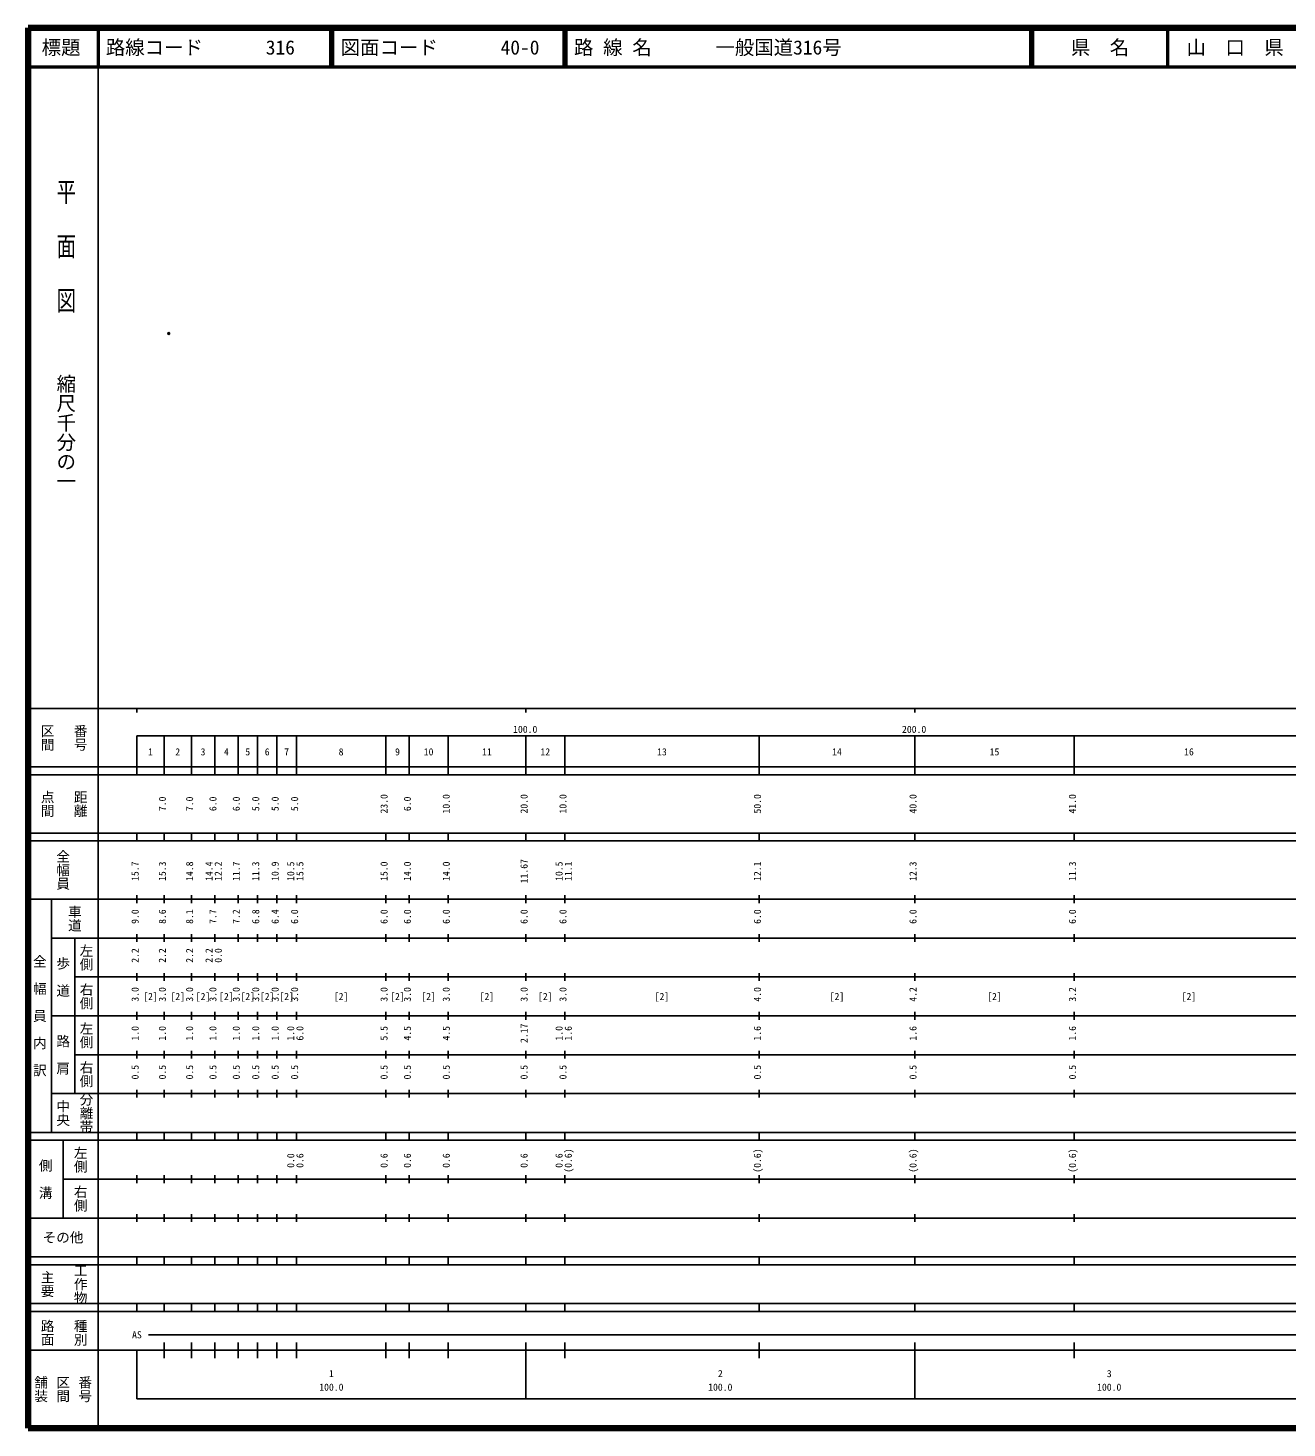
# Model space of a CAD drawing. Units: millimetres on the paper. Extents: x 40 to 680, y 20 to 380.
# Drawn here: x 40 to 363.7, y 20 to 380 of the extents above; entities that cross this region are included whole.
import ezdxf
from ezdxf.enums import TextEntityAlignment as Align

# ---------------------------------------------------------------- set-up
doc = ezdxf.new("R2010")
doc.units = ezdxf.units.MM
doc.header["$PDMODE"] = 32
doc.header["$PDSIZE"] = 0.5
doc.layers.add('M-OTRS', color=6, linetype='Continuous')
doc.layers.add('M-TTL-TXT', color=7, linetype='Continuous')
for name, color, linetype, lineweight in [('M-TTL', 2, 'Continuous', 140), ('M-TTL-BAND', 7, 'Continuous', 25), ('M-TTL-LINE', 7, 'Continuous', 50)]:
    doc.layers.add(name, color=color, linetype=linetype, lineweight=lineweight)
doc.styles.add('@ＭＳ ゴシック', font='')
doc.styles.add('ＭＳ ゴシック', font='')
doc.styles.get('@ＭＳ ゴシック').set_extended_font_data('@MS Gothic')
doc.styles.get('ＭＳ ゴシック').set_extended_font_data('MS Gothic')

msp = doc.modelspace()

# ---------------------------------------------------------------- linework, layer by layer
at = {"layer": 'M-OTRS'}
msp.add_point((76.173, 301.439), dxfattribs=at)
at = {"layer": 'M-TTL'}
for p, q in [((40, 380), (40, 20)), ((680, 380), (40, 380)), ((40, 20), (680, 20))]:
    msp.add_line(p, q, dxfattribs=at)
at = {"layer": 'M-TTL-BAND'}
for p, q in [((58, 370), (58, 20)), ((40, 205), (579, 205)), ((68, 205), (68, 204)), ((168, 205), (168, 204)), ((268, 205), (268, 204)), ((68, 198), (579, 198)), ((68, 198), (68, 188)), ((75, 188), (75, 198)), ((82, 188), (82, 198)), ((88, 188), (88, 198)), ((94, 188), (94, 198)), ((99, 188), (99, 198)), ((104, 188), (104, 198)), ((109, 188), (109, 198)), ((132, 188), (132, 198)), ((138, 188), (138, 198)), ((148, 188), (148, 198)), ((168, 188), (168, 198)), ((178, 188), (178, 198)), ((228, 188), (228, 198)), ((268, 188), (268, 198)), ((309, 188), (309, 198)), ((40, 190), (579, 190)), ((40, 188), (579, 188)), ((40, 173), (579, 173)), ((68, 171), (68, 173)), ((75, 171), (75, 173)), ((82, 171), (82, 173)), ((88, 171), (88, 173)), ((94, 171), (94, 173)), ((99, 171), (99, 173)), ((104, 171), (104, 173)), ((109, 171), (109, 173)), ((132, 171), (132, 173)), ((138, 171), (138, 173)), ((148, 171), (148, 173)), ((168, 171), (168, 173)), ((178, 171), (178, 173)), ((228, 171), (228, 173)), ((268, 171), (268, 173)), ((309, 171), (309, 173)), ((40, 171), (579, 171)), ((40, 156), (579, 156)), ((46, 96), (46, 156)), ((68, 155), (68, 157)), ((75, 155), (75, 157)), ((82, 155), (82, 157)), ((88, 155), (88, 157)), ((94, 155), (94, 157)), ((99, 155), (99, 157)), ((104, 155), (104, 157)), ((109, 155), (109, 157)), ((132, 155), (132, 157)), ((138, 155), (138, 157)), ((148, 155), (148, 157)), ((168, 155), (168, 157)), ((178, 155), (178, 157)), ((228, 155), (228, 157)), ((268, 155), (268, 157)), ((309, 155), (309, 157)), ((46, 146), (579, 146)), ((52, 146), (52, 106)), ((68, 145), (68, 147)), ((75, 145), (75, 147)), ((82, 145), (82, 147)), ((88, 145), (88, 147)), ((94, 145), (94, 147)), ((99, 145), (99, 147)), ((104, 145), (104, 147)), ((109, 145), (109, 147)), ((132, 145), (132, 147)), ((138, 145), (138, 147)), ((148, 145), (148, 147)), ((168, 145), (168, 147)), ((178, 145), (178, 147)), ((228, 145), (228, 147)), ((268, 145), (268, 147)), ((309, 145), (309, 147)), ((68, 135), (68, 137)), ((75, 135), (75, 137)), ((82, 135), (82, 137)), ((88, 135), (88, 137)), ((94, 135), (94, 137)), ((99, 135), (99, 137)), ((104, 135), (104, 137)), ((109, 135), (109, 137)), ((132, 135), (132, 137)), ((138, 135), (138, 137)), ((148, 135), (148, 137)), ((168, 135), (168, 137)), ((178, 135), (178, 137)), ((228, 135), (228, 137)), ((268, 135), (268, 137)), ((309, 135), (309, 137)), ((52, 136), (579, 136)), ((46, 126), (579, 126)), ((68, 125), (68, 127)), ((75, 125), (75, 127)), ((82, 125), (82, 127)), ((88, 125), (88, 127)), ((94, 125), (94, 127)), ((99, 125), (99, 127)), ((104, 125), (104, 127)), ((109, 125), (109, 127)), ((132, 125), (132, 127)), ((138, 125), (138, 127)), ((148, 125), (148, 127)), ((168, 125), (168, 127)), ((178, 125), (178, 127)), ((228, 125), (228, 127)), ((268, 125), (268, 127)), ((309, 125), (309, 127)), ((52, 116), (579, 116)), ((68, 115), (68, 117)), ((75, 115), (75, 117)), ((82, 115), (82, 117)), ((88, 115), (88, 117)), ((94, 115), (94, 117)), ((99, 115), (99, 117)), ((104, 115), (104, 117)), ((109, 115), (109, 117)), ((132, 115), (132, 117)), ((138, 115), (138, 117)), ((148, 115), (148, 117)), ((168, 115), (168, 117)), ((178, 115), (178, 117)), ((228, 115), (228, 117)), ((268, 115), (268, 117)), ((309, 115), (309, 117)), ((46, 106), (579, 106)), ((68, 105), (68, 107)), ((75, 105), (75, 107)), ((82, 105), (82, 107)), ((88, 105), (88, 107)), ((94, 105), (94, 107)), ((99, 105), (99, 107)), ((104, 105), (104, 107)), ((109, 105), (109, 107)), ((132, 105), (132, 107)), ((138, 105), (138, 107)), ((148, 105), (148, 107)), ((168, 105), (168, 107)), ((178, 105), (178, 107)), ((228, 105), (228, 107)), ((268, 105), (268, 107)), ((309, 105), (309, 107)), ((40, 96), (579, 96)), ((40, 94), (579, 94)), ((49, 94), (49, 74)), ((68, 94), (68, 96)), ((75, 94), (75, 96)), ((82, 94), (82, 96)), ((88, 94), (88, 96)), ((94, 94), (94, 96)), ((99, 94), (99, 96)), ((104, 94), (104, 96)), ((109, 94), (109, 96)), ((132, 94), (132, 96)), ((138, 94), (138, 96)), ((148, 94), (148, 96)), ((168, 94), (168, 96)), ((178, 94), (178, 96)), ((228, 94), (228, 96)), ((268, 94), (268, 96)), ((309, 94), (309, 96)), ((49, 84), (579, 84)), ((68, 83), (68, 85)), ((75, 83), (75, 85)), ((82, 83), (82, 85)), ((88, 83), (88, 85)), ((94, 83), (94, 85)), ((99, 83), (99, 85)), ((104, 83), (104, 85)), ((109, 83), (109, 85)), ((132, 83), (132, 85)), ((138, 83), (138, 85)), ((148, 83), (148, 85)), ((168, 83), (168, 85)), ((178, 83), (178, 85)), ((228, 83), (228, 85)), ((268, 83), (268, 85)), ((309, 83), (309, 85)), ((40, 74), (579, 74)), ((68, 73), (68, 75)), ((75, 73), (75, 75)), ((82, 73), (82, 75)), ((88, 73), (88, 75)), ((94, 73), (94, 75)), ((99, 73), (99, 75)), ((104, 73), (104, 75)), ((109, 73), (109, 75)), ((132, 73), (132, 75)), ((138, 73), (138, 75)), ((148, 73), (148, 75)), ((168, 73), (168, 75)), ((178, 73), (178, 75)), ((228, 73), (228, 75)), ((268, 73), (268, 75)), ((309, 73), (309, 75)), ((40, 64), (579, 64)), ((40, 62), (579, 62)), ((68, 62), (68, 64)), ((75, 62), (75, 64)), ((82, 62), (82, 64)), ((88, 62), (88, 64)), ((94, 62), (94, 64)), ((99, 62), (99, 64)), ((104, 62), (104, 64)), ((109, 62), (109, 64)), ((132, 62), (132, 64)), ((138, 62), (138, 64)), ((148, 62), (148, 64)), ((168, 62), (168, 64)), ((178, 62), (178, 64)), ((228, 62), (228, 64)), ((268, 62), (268, 64)), ((309, 62), (309, 64)), ((40, 52), (579, 52)), ((68, 50), (68, 52)), ((75, 50), (75, 52)), ((82, 50), (82, 52)), ((88, 50), (88, 52)), ((94, 50), (94, 52)), ((99, 50), (99, 52)), ((104, 50), (104, 52)), ((109, 50), (109, 52)), ((132, 50), (132, 52)), ((138, 50), (138, 52)), ((148, 50), (148, 52)), ((168, 50), (168, 52)), ((178, 50), (178, 52)), ((228, 50), (228, 52)), ((268, 50), (268, 52)), ((309, 50), (309, 52)), ((40, 50), (579, 50)), ((71, 44), (565, 44)), ((40, 40), (579, 40)), ((68, 40), (68, 27.5)), ((75, 38), (75, 42)), ((82, 38), (82, 42)), ((88, 38), (88, 42)), ((94, 38), (94, 42)), ((99, 38), (99, 42)), ((104, 38), (104, 42)), ((109, 38), (109, 42)), ((132, 38), (132, 42)), ((138, 38), (138, 42)), ((148, 38), (148, 42)), ((168, 27.5), (168, 42)), ((178, 38), (178, 42)), ((228, 38), (228, 42)), ((268, 27.5), (268, 42)), ((309, 38), (309, 42)), ((68, 27.5), (579, 27.5))]:
    msp.add_line(p, q, dxfattribs=at)
at = {"layer": 'M-TTL-LINE'}
for p, q in [((58, 380), (58, 370)), ((117.75, 380), (117.75, 370)), ((118.25, 380), (118.25, 370)), ((177.75, 380), (177.75, 370)), ((178.25, 380), (178.25, 370)), ((297.75, 380), (297.75, 370)), ((298.25, 380), (298.25, 370)), ((333, 380), (333, 370)), ((40, 370), (680, 370))]:
    msp.add_line(p, q, dxfattribs=at)

# ---------------------------------------------------------------- texts
at = {"layer": 'M-TTL-BAND', "style": '@ＭＳ ゴシック', "width": 1.4}
msp.add_text('平  面  図', height=3.666, rotation=270, dxfattribs=at).set_placement((49.777, 306.475), align=Align.MIDDLE_RIGHT)
at = {"layer": 'M-TTL-BAND', "style": '@ＭＳ ゴシック'}
msp.add_text('縮尺千分の一', height=3.666, rotation=270, dxfattribs=at).set_placement((49.777, 261.03), align=Align.MIDDLE_RIGHT)
for s, p in [('区間', (45, 197.5)), ('番号', (53.5, 197.5)), ('点間', (45, 180.5)), ('距離', (53.5, 180.5)), ('全幅員', (49, 163.5)), ('車道', (52, 151)), ('左側', (55, 141)), ('全\u3000幅\u3000員\u3000内\u3000訳', (43, 126)), ('歩\u3000道', (49, 136)), ('右側', (55, 131)), ('左側', (55, 121)), ('路\u3000肩', (49, 116)), ('右側', (55, 111)), ('分離帯', (55, 101)), ('中央', (49, 101)), ('左側', (53.5, 89)), ('側\u3000溝', (44.5, 84)), ('右側', (53.5, 79)), ('工作物', (53.5, 57)), ('主要', (45, 57)), ('路面', (45, 44.5)), ('種別', (53.5, 44.5)), ('舗装', (43.333, 30)), ('区間', (49, 30)), ('番号', (54.667, 30))]:
    msp.add_text(s, height=2.566, rotation=270, dxfattribs=at).set_placement(p, align=Align.MIDDLE_CENTER)
at = {"layer": 'M-TTL-BAND', "style": 'ＭＳ ゴシック'}
for s, p in [('100.0', (167.844, 198.195)), ('200.0', (267.844, 198.195)), ('1', (71.5, 192.405)), ('2', (78.5, 192.405)), ('3', (85, 192.405)), ('4', (91, 192.405)), ('5', (96.5, 192.405)), ('6', (101.5, 192.405)), ('7', (106.5, 192.405)), ('8', (120.5, 192.405)), ('9', (135, 192.405)), ('10', (143, 192.405)), ('11', (158, 192.405)), ('12', (173, 192.405)), ('13', (203, 192.405)), ('14', (248, 192.405)), ('15', (288.5, 192.405)), ('16', (338.5, 192.405)), ('[2]', (71.5, 129.5)), ('[2]', (78.5, 129.5)), ('[2]', (85, 129.5)), ('[2]', (91, 129.5)), ('[2]', (96.5, 129.5)), ('[2]', (101.5, 129.5)), ('[2]', (106.5, 129.5)), ('[2]', (120.5, 129.5)), ('[2]', (135, 129.5)), ('[2]', (143, 129.5)), ('[2]', (158, 129.5)), ('[2]', (173, 129.5)), ('[2]', (203, 129.5)), ('[2]', (248, 129.5)), ('[2]', (288.5, 129.5)), ('[2]', (338.5, 129.5)), ('AS', (68, 42.5)), ('1', (118, 32.523)), ('2', (218, 32.523)), ('3', (318, 32.523)), ('100.0', (118, 29.033)), ('100.0', (218, 29.033)), ('100.0', (318, 29.033))]:
    msp.add_text(s, height=1.833, dxfattribs=at).set_placement(p, align=Align.BOTTOM_CENTER)
for s, p in [('7.0', (76, 180.5)), ('7.0', (83, 180.5)), ('6.0', (89, 180.5)), ('6.0', (95, 180.5)), ('5.0', (100, 180.5)), ('5.0', (105, 180.5)), ('5.0', (110, 180.5)), ('23.0', (133, 180.5)), ('6.0', (139, 180.5)), ('10.0', (149, 180.5)), ('20.0', (169, 180.5)), ('10.0', (179, 180.5)), ('50.0', (229, 180.5)), ('40.0', (269, 180.5)), ('41.0', (310, 180.5)), ('11.67', (169, 163.174)), ('15.7', (69, 163.174)), ('15.3', (76, 163.174)), ('14.8', (83, 163.174)), ('14.4', (88, 163.174)), ('12.2', (90.37, 163.174)), ('11.7', (95, 163.174)), ('11.3', (100, 163.174)), ('10.9', (105, 163.174)), ('10.5', (109, 163.174)), ('15.5', (111.37, 163.174)), ('15.0', (133, 163.174)), ('14.0', (139, 163.174)), ('14.0', (149, 163.174)), ('10.5', (178, 163.174)), ('11.1', (180.37, 163.174)), ('12.1', (229, 163.174)), ('12.3', (269, 163.174)), ('11.3', (310, 163.174)), ('9.0', (69, 151.5)), ('8.6', (76, 151.5)), ('8.1', (83, 151.5)), ('7.7', (89, 151.5)), ('7.2', (95, 151.5)), ('6.8', (100, 151.5)), ('6.4', (105, 151.5)), ('6.0', (110, 151.5)), ('6.0', (133, 151.5)), ('6.0', (139, 151.5)), ('6.0', (149, 151.5)), ('6.0', (169, 151.5)), ('6.0', (179, 151.5)), ('6.0', (229, 151.5)), ('6.0', (269, 151.5)), ('6.0', (310, 151.5)), ('2.2', (69, 141.5)), ('2.2', (76, 141.5)), ('2.2', (83, 141.5)), ('2.2', (88, 141.5)), ('0.0', (90.37, 141.5)), ('3.0', (69, 131.5)), ('3.0', (76, 131.5)), ('3.0', (83, 131.5)), ('3.0', (89, 131.5)), ('3.0', (95, 131.5)), ('3.0', (100, 131.5)), ('3.0', (105, 131.5)), ('3.0', (110, 131.5)), ('3.0', (133, 131.5)), ('3.0', (139, 131.5)), ('3.0', (149, 131.5)), ('3.0', (169, 131.5)), ('3.0', (179, 131.5)), ('4.0', (229, 131.5)), ('4.2', (269, 131.5)), ('3.2', (310, 131.5)), ('1.0', (69, 121.5)), ('1.0', (76, 121.5)), ('1.0', (83, 121.5)), ('1.0', (89, 121.5)), ('1.0', (95, 121.5)), ('1.0', (100, 121.5)), ('1.0', (105, 121.5)), ('1.0', (109, 121.5)), ('6.0', (111.37, 121.5)), ('5.5', (133, 121.5)), ('4.5', (139, 121.5)), ('4.5', (149, 121.5)), ('2.17', (169, 121.5)), ('1.0', (178, 121.5)), ('1.6', (180.37, 121.5)), ('1.6', (229, 121.5)), ('1.6', (269, 121.5)), ('1.6', (310, 121.5)), ('0.5', (69, 111.5)), ('0.5', (76, 111.5)), ('0.5', (83, 111.5)), ('0.5', (89, 111.5)), ('0.5', (95, 111.5)), ('0.5', (100, 111.5)), ('0.5', (105, 111.5)), ('0.5', (110, 111.5)), ('0.5', (133, 111.5)), ('0.5', (139, 111.5)), ('0.5', (149, 111.5)), ('0.5', (169, 111.5)), ('0.5', (179, 111.5)), ('0.5', (229, 111.5)), ('0.5', (269, 111.5)), ('0.5', (310, 111.5)), ('0.0', (109, 88.764)), ('0.6', (111.37, 88.764)), ('0.6', (133, 88.764)), ('0.6', (139, 88.764)), ('0.6', (149, 88.764)), ('0.6', (169, 88.764)), ('0.6', (178, 88.764)), ('(0.6)', (180.37, 88.764)), ('(0.6)', (229, 88.764)), ('(0.6)', (269, 88.764)), ('(0.6)', (310, 88.764))]:
    msp.add_text(s, height=1.833, rotation=90, dxfattribs=at).set_placement(p, align=Align.BOTTOM_CENTER)
msp.add_text('その他', height=2.566, dxfattribs=at).set_placement((49, 69), align=Align.MIDDLE_CENTER)
at = {"layer": 'M-TTL-TXT', "style": 'ＭＳ ゴシック'}
for s, p in [('標題', (48.5, 375)), ('県\u3000名', (315.625, 375)), ('山\u3000口\u3000県', (350.375, 375))]:
    msp.add_text(s, height=3.666, dxfattribs=at).set_placement(p, align=Align.MIDDLE_CENTER)
for s, p in [('路線コード', (60, 375)), ('316', (101.142, 375)), ('図面コード', (120.38, 375)), ('40-0', (161.521, 375)), ('路 線 名', (180.38, 375)), ('一般国道316号', (216.734, 375))]:
    msp.add_text(s, height=3.666, dxfattribs=at).set_placement(p, align=Align.MIDDLE_LEFT)

doc.saveas('drawing.dxf')
